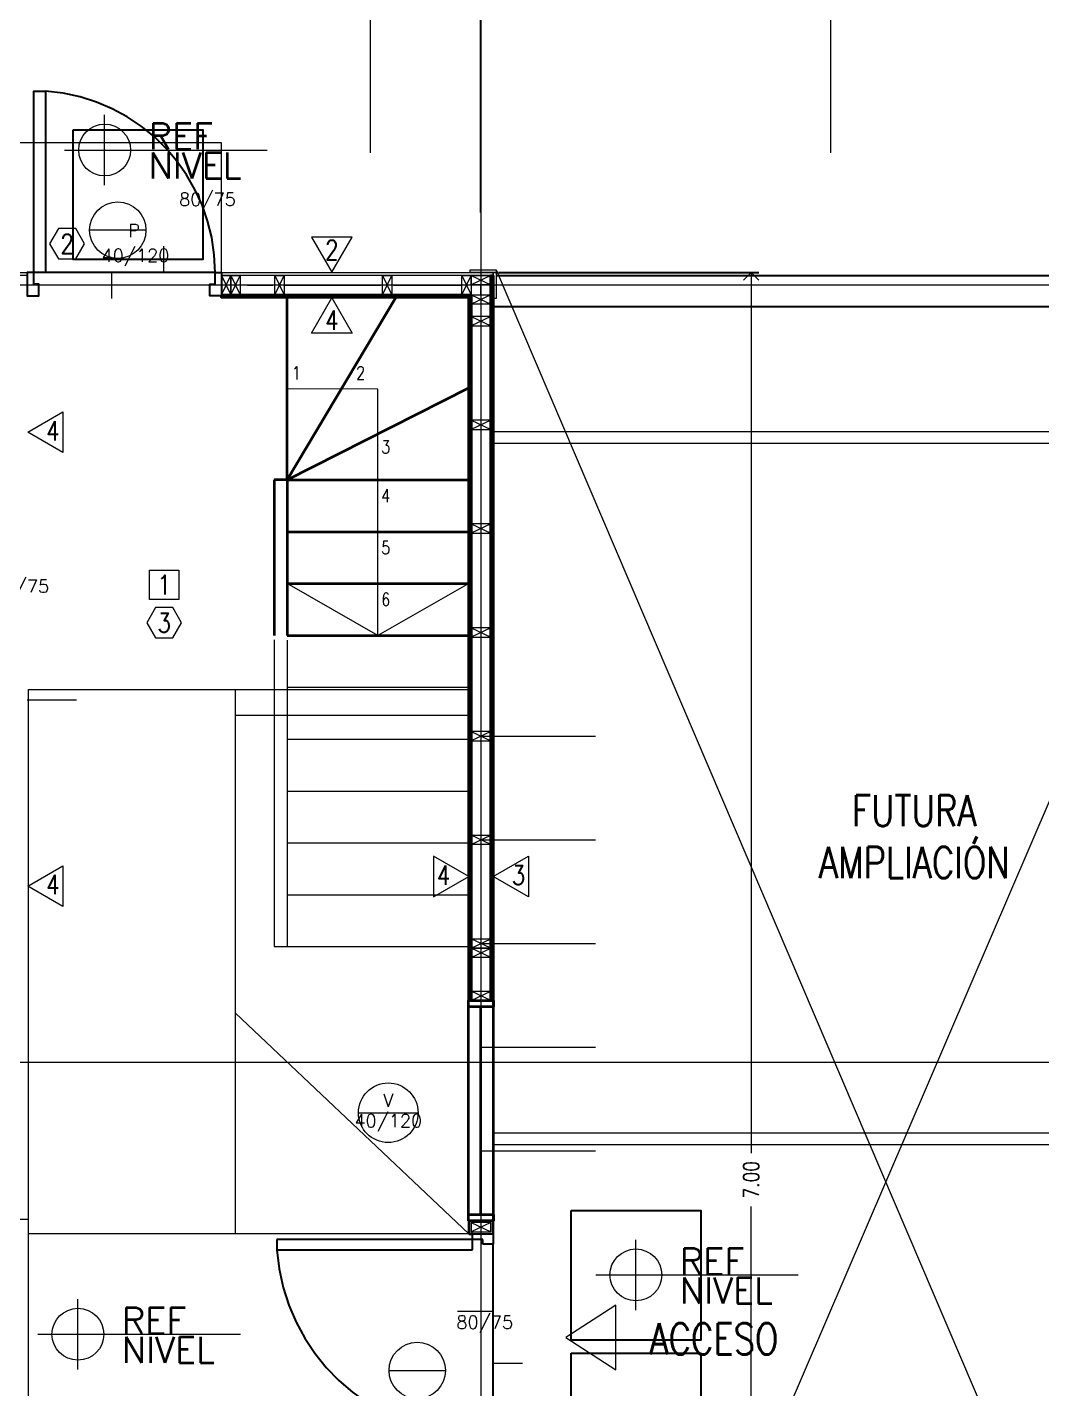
# Model space of a CAD drawing. Header units: inches. Extents: x 10.8 to 60.4, y 12.2 to 79.7.
# Drawn here: x 14.81 to 18.72, y 17.88 to 23.13 of the extents above; entities that cross this region are included whole.
import ezdxf
from ezdxf.enums import TextEntityAlignment as Align

# ---------------------------------------------------------------- set-up
doc = ezdxf.new("R2010")
doc.units = ezdxf.units.IN
doc.header["$MEASUREMENT"] = 0
doc.linetypes.add('CENTER', pattern=[2, 1.25, -0.25, 0.25, -0.25])
doc.layers.get('DEFPOINTS').update_dxf_attribs({"color": 210})
doc.layers.add('_AUX', color=210, linetype='Continuous', lineweight=18, plot=False)
for name, color, linetype, lineweight in [('A-ANNO-DIMS', 3, 'Continuous', 18), ('A-ANNO-SYMB', 3, 'Continuous', 18), ('A-ANNO-TEXT', 3, 'Continuous', 18), ('A-DETL-MBND', 3, 'Continuous', 18), ('A-DOOR-FULL', 4, 'Continuous', 25), ('A-DOOR-SYMB', 3, 'Continuous', 18), ('A-ELEV-IDEN', 3, 'Continuous', 18), ('A-ELEV-MBE1', 7, 'Continuous', 35), ('A-ELEV-MBE2', 4, 'Continuous', 25), ('A-FURN', 8, 'Continuous', 18), ('A-SECT-MCUT', 7, 'Continuous', 35), ('A-WALL-PATT', 8, 'Continuous', 18), ('A-WALL-STUD', 3, 'Continuous', 18)]:
    doc.layers.add(name, color=color, linetype=linetype, lineweight=lineweight)
doc.styles.add('E-ROMANS', font='romans.shx', dxfattribs={"width": 0.8})
doc.dimstyles.new('E-0050_ARW_12', dxfattribs={"dimscale": 0.001, "dimtxt": 60, "dimasz": 60, "dimexe": 30, "dimexo": 20, "dimgap": 30, "dimtad": 0, "dimzin": 0, "dimdsep": 46, "dimtxsty": 'E-ROMANS', "dimblk": 'OPEN90', "dimcen": 30, "dimclrd": 256, "dimclre": 256, "dimclrt": 256, "dimadec": 0, "dimazin": 0, "dimtfac": 1, "dimtmove": 1, "dimatfit": 3, "dimldrblk": 'OPEN90', "dimfxl": 1, "dimtfill": 1, "dimtolj": 1, "dimtzin": 0, "dimlwd": -1, "dimarcsym": 0})

# ---------------------------------------------------------------- blocks, each defined once
blk = doc.blocks.new('_Open90')
at = {"color": 0, "linetype": 'ByBlock', "lineweight": -2}
for p, q in [((0, 0), (-1, 0)), ((-0.5, 0.5), (0, 0)), ((0, 0), (-0.5, -0.5))]:
    blk.add_line(p, q, dxfattribs=at)
blk = doc.blocks.new('*D1001')
at = {"layer": 'A-ANNO-DIMS', "lineweight": -2, "transparency": 16777216}
for p, q in [((16.6289, 22.1814), (17.6336, 22.1814)), ((16.6289, 15.1824), (17.6336, 15.1824))]:
    blk.add_line(p, q, dxfattribs=at)
at = {"layer": 'A-ANNO-DIMS', "transparency": 16777216}
for p, q in [((17.6036, 22.1214), (17.6036, 18.785)), ((17.6036, 15.2424), (17.6036, 18.5788))]:
    blk.add_line(p, q, dxfattribs=at)
at = {"layer": 'DEFPOINTS', "color": 0, "transparency": 16777216}
for p in [(16.6089, 22.1814), (17.6036, 22.1814), (16.6089, 15.1824)]:
    blk.add_point(p, dxfattribs=at)
at = {"layer": 'A-ANNO-DIMS', "transparency": 16777216, "xscale": 0.06, "yscale": 0.06, "zscale": 0.06}
for p, rotation in [((17.6036, 22.1814), 90), ((17.6036, 15.1824), 270)]:
    blk.add_blockref('_Open90', p, dxfattribs=dict(at, rotation=rotation))
at = {"layer": 'A-ANNO-DIMS', "transparency": 16777216, "insert": (17.6036, 18.6819), "char_height": 0.06, "attachment_point": 5, "rotation": 90, "style": 'E-ROMANS', "bg_fill": 3, "box_fill_scale": 1.25, "bg_fill_color": 256, "bg_fill_true_color": 13158600, "bg_fill_transparency": 0}
blk.add_mtext('\\A1;7.00', dxfattribs=at)
blk = doc.blocks.new('*D1050')
at = {"layer": 'A-ANNO-DIMS', "lineweight": -2, "transparency": 16777216}
for p, q in [((13.4644, 22.4134), (13.4644, 24.9935)), ((16.5614, 22.4134), (16.5614, 24.9935))]:
    blk.add_line(p, q, dxfattribs=at)
at = {"layer": 'A-ANNO-DIMS', "transparency": 16777216}
for p, q in [((13.5244, 24.9635), (14.9097, 24.9635)), ((16.5014, 24.9635), (15.116, 24.9635))]:
    blk.add_line(p, q, dxfattribs=at)
at = {"layer": 'DEFPOINTS', "color": 0, "transparency": 16777216}
for p in [(16.5614, 24.9635), (13.4644, 22.3934), (16.5614, 22.3934)]:
    blk.add_point(p, dxfattribs=at)
at = {"layer": 'A-ANNO-DIMS', "transparency": 16777216, "xscale": 0.06, "yscale": 0.06, "zscale": 0.06, "rotation": 180}
blk.add_blockref('_Open90', (13.4644, 24.9635), dxfattribs=at)
at = {"layer": 'A-ANNO-DIMS', "transparency": 16777216, "xscale": 0.06, "yscale": 0.06, "zscale": 0.06}
blk.add_blockref('_Open90', (16.5614, 24.9635), dxfattribs=at)
at = {"layer": 'A-ANNO-DIMS', "transparency": 16777216, "insert": (15.0129, 24.9635), "char_height": 0.06, "attachment_point": 5, "style": 'E-ROMANS', "bg_fill": 3, "box_fill_scale": 1.25, "bg_fill_color": 256, "bg_fill_true_color": 13158600, "bg_fill_transparency": 0}
blk.add_mtext('\\A1;3.10', dxfattribs=at)
blk = doc.blocks.new('*D1051')
at = {"layer": 'A-ANNO-DIMS', "lineweight": -2, "transparency": 16777216}
for p, q in [((16.5614, 22.4134), (16.5614, 24.9935)), ((19.6584, 22.4245), (19.6584, 24.9935))]:
    blk.add_line(p, q, dxfattribs=at)
at = {"layer": 'A-ANNO-DIMS', "transparency": 16777216}
for p, q in [((16.6214, 24.9635), (18.0067, 24.9635)), ((19.5984, 24.9635), (18.213, 24.9635))]:
    blk.add_line(p, q, dxfattribs=at)
at = {"layer": 'DEFPOINTS', "color": 0, "transparency": 16777216}
for p in [(19.6584, 24.9635), (16.5614, 22.3934), (19.6584, 22.4045)]:
    blk.add_point(p, dxfattribs=at)
at = {"layer": 'A-ANNO-DIMS', "transparency": 16777216, "xscale": 0.06, "yscale": 0.06, "zscale": 0.06, "rotation": 180}
blk.add_blockref('_Open90', (16.5614, 24.9635), dxfattribs=at)
at = {"layer": 'A-ANNO-DIMS', "transparency": 16777216, "xscale": 0.06, "yscale": 0.06, "zscale": 0.06}
blk.add_blockref('_Open90', (19.6584, 24.9635), dxfattribs=at)
at = {"layer": 'A-ANNO-DIMS', "transparency": 16777216, "insert": (18.1099, 24.9635), "char_height": 0.06, "attachment_point": 5, "style": 'E-ROMANS', "bg_fill": 3, "box_fill_scale": 1.25, "bg_fill_color": 256, "bg_fill_true_color": 13158600, "bg_fill_transparency": 0}
blk.add_mtext('\\A1;3.10', dxfattribs=at)
blk = doc.blocks.new('UGUI')
for p, q in [((-243.4605, 127.8342), (-243.4605, 129.1342)), ((-242.7605, 129.1342), (-243.4605, 129.1342)), ((-242.7605, 127.8342), (-242.7605, 129.1342)), ((-242.7605, 127.8342), (-243.4605, 127.8342))]:
    blk.add_line(p, q)

msp = doc.modelspace()

# ---------------------------------------------------------------- linework, layer by layer
at = {"layer": '_AUX'}
msp.add_line((14.8109, 20.5334), (15.0013, 20.5334), dxfattribs=at)
at = {"layer": 'A-ANNO-SYMB'}
for p, q in [((16.5614, 25.1522), (16.5614, 13.8788)), ((34.2889, 22.1329), (11.4546, 22.1329)), ((14.8139, 20.5734), (16.5139, 20.5734)), ((14.8139, 20.5734), (14.8139, 18.4734)), ((15.6139, 20.4734), (15.6139, 20.5734)), ((15.6139, 20.5734), (16.5139, 20.5734)), ((15.6139, 20.4734), (15.6139, 20.5734)), ((15.6139, 18.4734), (14.8139, 18.4734)), ((15.6139, 18.4734), (14.9139, 18.4734)), ((15.0064, 17.9501), (15.0064, 18.2218)), ((14.8519, 18.086), (15.633, 18.086))]:
    msp.add_line(p, q, dxfattribs=at)
msp.add_lwpolyline([(15.1377, 22.0814), (15.1377, 22.1814), (15.3377, 22.1814), (15.3377, 22.2835)], dxfattribs=at)
msp.add_circle((15.0064, 18.086), 0.1, dxfattribs=at)
at = {"layer": 'A-ANNO-TEXT'}
for points in [[(14.9983, 22.234), (15.032, 22.2923), (14.9983, 22.3506), (14.931, 22.3506), (14.8973, 22.2923), (14.931, 22.234)], [(15.9858, 22.1824), (16.0643, 22.3183), (15.9074, 22.3183)], [(15.9858, 22.0834), (16.0643, 21.9475), (15.9074, 21.9475)], [(14.8129, 21.5651), (14.9487, 21.6435), (14.9487, 21.4866)], [(15.283, 21.0332), (15.3955, 21.0332), (15.3955, 20.9207), (15.283, 20.9207)], [(15.3729, 20.7721), (15.4066, 20.8304), (15.3729, 20.8887), (15.3056, 20.8887), (15.272, 20.8304), (15.3056, 20.7721)], [(16.5139, 19.8513), (16.378, 19.9298), (16.378, 19.7729)], [(14.8129, 19.8149), (14.9487, 19.8933), (14.9487, 19.7365)]]:
    msp.add_lwpolyline(points, close=True, dxfattribs=at)
msp.add_lwpolyline([(17.0817, 17.9484), (17.0817, 18.1984), (16.8886, 18.0734), (17.0817, 17.9484)], dxfattribs=at)
at = {"layer": 'A-DETL-MBND'}
msp.add_lwpolyline([(14.8109, 22.1814), (14.8109, 22.1704), (14.7139, 22.1704), (14.7139, 22.1814), (14.8109, 22.1814)], dxfattribs=at)
for points in [[(16.6089, 22.1814), (16.6089, 22.1704), (15.5609, 22.1704), (15.5609, 22.1814)], [(16.6199, 22.1924), (16.6199, 22.1814), (16.5199, 22.1814), (16.5199, 22.1924)], [(16.6199, 22.0814), (16.6089, 22.0814), (16.6089, 22.1814), (16.6199, 22.1814)]]:
    msp.add_lwpolyline(points, close=True, dxfattribs=at)
at = {"layer": 'A-DOOR-FULL'}
for points in [[(14.8359, 22.1814), (14.8109, 22.1814), (14.8109, 22.0914), (14.8559, 22.0914), (14.8559, 22.1364), (14.8359, 22.1364), (14.8359, 22.1814)], [(15.5359, 22.1814), (15.5609, 22.1814), (15.5609, 22.0914), (15.5159, 22.0914), (15.5159, 22.1364), (15.5359, 22.1364), (15.5359, 22.1814)]]:
    msp.add_lwpolyline(points, dxfattribs=at)
at = {"layer": 'A-DOOR-FULL', "linetype": 'CENTER'}
msp.add_lwpolyline([(15.7733, 18.4112), (16.5289, 18.4112), (16.5289, 18.4512), (15.7733, 18.4512), (15.7733, 18.4112)], dxfattribs=at)
msp.add_arc((16.5463, 18.4707), 0.7753, 184.4047, 268.7104, dxfattribs=at)
at = {"layer": 'A-DOOR-SYMB'}
for points in [[(15.2687, 22.3449), (15.0512, 22.3449)], [(16.0887, 18.9403), (16.3187, 18.9403)], [(16.2069, 17.9464), (16.4244, 17.9464)]]:
    msp.add_lwpolyline(points, dxfattribs=at)
for centre, radius in [((16.2037, 18.9403), 0.115), ((16.3156, 17.9464), 0.1088)]:
    msp.add_circle(centre, radius, dxfattribs=at)
at = {"layer": 'A-ELEV-IDEN'}
for p, q in [((16.6199, 22.1924), (19.6089, 15.1934)), ((16.6199, 15.1714), (19.6089, 22.1329)), ((15.7639, 20.7643), (15.7639, 19.5814)), ((15.8139, 20.7636), (15.8139, 19.5814)), ((15.8139, 19.7814), (16.5139, 19.7814)), ((15.7639, 19.5814), (16.5139, 19.5814))]:
    msp.add_line(p, q, dxfattribs=at)
for points in [[(16.1639, 20.7814), (16.1639, 21.7314), (15.8139, 21.7334)], [(16.5139, 20.9814), (16.1639, 20.7814), (15.8139, 20.9814)], [(15.8139, 20.5814), (16.5139, 20.5814)], [(15.8139, 20.3814), (16.5139, 20.3814)], [(15.8139, 20.1814), (16.5139, 20.1814)], [(15.8139, 19.9814), (16.5139, 19.9814)]]:
    msp.add_lwpolyline(points, dxfattribs=at)
at = {"layer": 'A-ELEV-MBE1'}
for p, q in [((15.7639, 21.3814), (15.7639, 20.7814)), ((15.8139, 21.3814), (15.8139, 20.7814)), ((16.5134, 18.5234), (16.5134, 19.3734))]:
    msp.add_line(p, q, dxfattribs=at)
at = {"layer": 'A-ELEV-MBE1', "linetype": 'Continuous'}
msp.add_line((16.5609, 18.5484), (16.5609, 19.3479), dxfattribs=at)
at = {"layer": 'A-ELEV-MBE1'}
for points in [[(15.8139, 21.3814), (15.8139, 22.0854)], [(15.8139, 21.3814), (16.2332, 22.0854)], [(15.8139, 21.3814), (16.5139, 21.7366)], [(15.8139, 21.3814), (15.7639, 21.3814)], [(15.8139, 21.3814), (16.5139, 21.3814)], [(15.8139, 21.1814), (16.5139, 21.1814)], [(15.8139, 20.9814), (16.5139, 20.9814)], [(15.8139, 20.7814), (16.5139, 20.7814)]]:
    msp.add_lwpolyline(points, dxfattribs=at)
at = {"layer": 'A-ELEV-MBE2'}
for p, q in [((15.5359, 22.1814), (14.8359, 22.1814)), ((16.6089, 17.7134), (16.6089, 18.4334))]:
    msp.add_line(p, q, dxfattribs=at)
at = {"layer": 'A-FURN'}
for p, q in [((15.6139, 20.4734), (16.5139, 20.4734)), ((15.6139, 18.4734), (15.6139, 20.4734)), ((16.5139, 20.4734), (16.5139, 18.4734)), ((16.5139, 18.4734), (15.6139, 19.3244)), ((16.5139, 18.4734), (15.6139, 18.4734))]:
    msp.add_line(p, q, dxfattribs=at)
at = {"layer": 'A-SECT-MCUT'}
for p, q in [((16.5139, 18.5234), (16.5139, 18.4734)), ((16.5139, 18.4734), (16.5289, 18.4734))]:
    msp.add_line(p, q, dxfattribs=at)
for points in [[(16.6088, 22.1704), (16.6088, 21.1934), (16.5988, 21.1934), (16.5988, 22.1704)], [(15.5609, 22.0954), (16.5239, 22.0954), (16.5239, 22.0854), (15.5609, 22.0854)], [(16.5239, 22.0854), (16.5239, 21.1934), (16.5139, 21.1934), (16.5139, 22.0854)], [(16.5239, 21.1934), (16.5239, 19.9934), (16.5139, 19.9934), (16.5139, 21.1934)], [(16.6089, 21.1934), (16.6089, 19.9934), (16.5989, 19.9934), (16.5989, 21.1934)]]:
    msp.add_lwpolyline(points, close=True, dxfattribs=at)
for points in [[(16.5139, 19.3734), (16.5139, 19.9934), (16.5239, 19.9934), (16.5239, 19.3734)], [(16.5989, 19.3734), (16.5989, 19.9934), (16.6089, 19.9934), (16.6089, 19.3734)]]:
    msp.add_lwpolyline(points, dxfattribs=at)
at = {"layer": 'A-WALL-PATT', "ltscale": 0.1}
for p, q in [((15.7659, 22.1329), (15.6329, 22.1329)), ((15.8019, 22.1329), (16.1738, 22.1329)), ((16.2238, 22.1329), (16.4879, 22.1329)), ((16.5614, 22.0954), (16.5614, 22.1344)), ((16.5614, 22.0594), (16.5613, 22.0114)), ((16.5613, 21.9754), (16.5614, 21.6184)), ((16.5614, 21.5684), (16.5613, 21.2184)), ((16.5613, 21.1684), (16.5613, 20.8184)), ((16.5614, 20.7684), (16.5614, 20.4184)), ((16.5614, 20.3684), (16.5614, 20.0184)), ((16.5614, 19.9684), (16.5614, 19.6184)), ((16.5614, 19.5394), (16.5614, 19.4094))]:
    msp.add_line(p, q, dxfattribs=at)
at = {"layer": 'A-WALL-PATT'}
msp.add_line((15.6609, 22.1329), (15.7589, 22.1329), dxfattribs=at)
at = {"layer": 'A-WALL-STUD'}
for p, q in [((15.5609, 22.0954), (15.5969, 22.1704)), ((15.5609, 22.1704), (15.5969, 22.0954)), ((15.5969, 22.0954), (15.6329, 22.1704)), ((15.5969, 22.1704), (15.6329, 22.0954)), ((15.7659, 22.0954), (15.8019, 22.1704)), ((15.7659, 22.1704), (15.8019, 22.0954)), ((16.1808, 22.0954), (16.2168, 22.1704)), ((16.1808, 22.1704), (16.2168, 22.0954)), ((16.4879, 22.0954), (16.5239, 22.1704)), ((16.4879, 22.1704), (16.5239, 22.0954))]:
    msp.add_line(p, q, dxfattribs=at)
for points in [[(15.5609, 22.0954), (15.5609, 22.1704), (15.5969, 22.1704), (15.5969, 22.0954)], [(15.5969, 22.0954), (15.5969, 22.1704), (15.6329, 22.1704), (15.6329, 22.0954)], [(15.7659, 22.0954), (15.7659, 22.1704), (15.8019, 22.1704), (15.8019, 22.0954)], [(16.1808, 22.0954), (16.1808, 22.1704), (16.2168, 22.1704), (16.2168, 22.0954)], [(16.4879, 22.0954), (16.4879, 22.1704), (16.5239, 22.1704), (16.5239, 22.0954)]]:
    msp.add_lwpolyline(points, close=True, dxfattribs=at)

# ---------------------------------------------------------------- block references
at = {"layer": 'A-ANNO-SYMB', "xscale": -1, "rotation": 270}
msp.add_blockref('UGUI', (-114.3203, 261.2898), dxfattribs=at)

# ---------------------------------------------------------------- texts
at = {"layer": 'A-ANNO-TEXT', "attachment_point": 5, "style": 'E-ROMANS'}
for s, insert, char_height, rotation in [('\\pi-0.45,l0.45,t0.45;2', (14.9647, 22.2923), 0.075, 0.0005), ('\\pi-0.45,l0.45,t0.45;2', (15.9858, 22.2682), 0.075, 0.0005), ('\\pi-0.45,l0.45,t0.45;4', (15.9858, 21.9977), 0.075, 359.9995), ('\\pi-0.3,l0.3,t0.3;1', (15.8489, 21.7942), 0.05, 0.0005), ('\\pi-0.3,l0.3,t0.3;2', (16.0971, 21.7942), 0.05, 0.0005), ('\\pi-0.45,l0.45,t0.45;4', (14.9098, 21.5707), 0.075, 359.9995), ('\\pi-0.3,l0.3,t0.3;3', (16.1939, 21.5089), 0.05, 0.0005), ('\\pi-0.3,l0.3,t0.3;4', (16.1939, 21.3203), 0.05, 0.0005), ('\\pi-0.3,l0.3,t0.3;5', (16.1939, 21.1203), 0.05, 0.0005), ('\\pi-0.45,l0.45,t0.45;1', (15.3393, 20.977), 0.075, 0.0005), ('\\pi-0.3,l0.3,t0.3;6', (16.1939, 20.9203), 0.05, 0.0005), ('\\pi-0.45,l0.45,t0.45;3', (15.3393, 20.8304), 0.075, 0.0005), ('\\pi-0.45,l0.45,t0.45;4', (14.9098, 19.8206), 0.075, 359.9995), ('\\pi-0.45,l0.45,t0.45;4', (16.417, 19.857), 0.075, 0.0005)]:
    msp.add_mtext(s, dxfattribs=dict(at, insert=insert, char_height=char_height, rotation=rotation))
at = {"layer": 'A-ANNO-TEXT', "char_height": 0.12, "attachment_point": 5, "style": 'E-ROMANS'}
for s, insert in [('\\pi-0.36,l0.36,t0.36;FUTURA\\PAMPLIACIÓN', (18.2331, 20.0058)), ('\\pi-0.36,l0.36,t0.36;ACCESO', (17.4602, 18.0682))]:
    msp.add_mtext(s, dxfattribs=dict(at, insert=insert))
at = {"layer": 'A-ANNO-TEXT', "style": 'E-ROMANS'}
for tag, text, p in [('40/120', 'xx/xxx', (15.2286, 22.2724)), ('80/75', 'x/x', (14.7862, 20.9966)), ('40/120', 'xx/xxx', (16.2037, 18.9343))]:
    msp.add_attdef(tag, text=text, height=0.05, dxfattribs=at).set_placement(p, align=Align.TOP_CENTER)
msp.add_attdef('V', text='V', height=0.05, dxfattribs=at).set_placement((16.2037, 18.9477), align=Align.BOTTOM_CENTER)
msp.add_attdef('REF', text='', height=0.1, dxfattribs=at).set_placement((15.176, 18.0589), align=Align.BOTTOM_LEFT)
msp.add_attdef('NIVEL', text='%%P0,00', height=0.1, dxfattribs=at).set_placement((15.1752, 18.076), align=Align.TOP_LEFT)

# ---------------------------------------------------------------- next in the draw order: dimensions: what is measured, and where the dimension line sits
at = {"layer": 'A-ANNO-DIMS'}
dim = msp.add_linear_dim(base=(16.5614, 24.9635), p1=(13.4644, 22.3934), p2=(16.5614, 22.3934), dimstyle='E-0050_ARW_12', dxfattribs=at)
dim.commit()
dim.dimension.update_dxf_attribs({"geometry": '*D1050', "text_midpoint": (15.0129, 24.9635)})
dim = msp.add_linear_dim(base=(17.6036, 22.1814), p1=(16.6089, 15.1824), p2=(16.6089, 22.1814), angle=90, dimstyle='E-0050_ARW_12', dxfattribs=at)
dim.commit()
dim.dimension.update_dxf_attribs({"geometry": '*D1001', "text_midpoint": (17.6036, 18.6819)})

# ---------------------------------------------------------------- next in the draw order: linework, layer by layer
at = {"layer": '_AUX'}
for p, q in [((16.5614, 20.3934), (17.0032, 20.3934)), ((16.5614, 19.9934), (17.0032, 19.9934)), ((16.5614, 19.5934), (17.0032, 19.5934)), ((16.5614, 19.1934), (17.0032, 19.1934)), ((16.5614, 18.7934), (17.0032, 18.7934))]:
    msp.add_line(p, q, dxfattribs=at)
at = {"layer": 'A-ANNO-SYMB'}
for p, q in [((16.1353, 22.6425), (16.1353, 24.3308)), ((15.1095, 22.5181), (15.1095, 22.7898)), ((14.955, 22.654), (15.7361, 22.654)), ((34.2889, 19.1339), (11.4546, 19.1339)), ((17.1589, 18.179), (17.1589, 18.4508)), ((17.0044, 18.3149), (17.7855, 18.3149))]:
    msp.add_line(p, q, dxfattribs=at)
msp.add_lwpolyline([(16.7214, 17.9734), (16.6089, 17.9734), (16.6089, 18.1734), (16.4714, 18.1734)], dxfattribs=at)
for centre in [(15.1095, 22.654), (17.1589, 18.3149)]:
    msp.add_circle(centre, 0.1, dxfattribs=at)
at = {"layer": 'A-ANNO-TEXT'}
msp.add_lwpolyline([(16.6089, 19.8513), (16.7447, 19.9298), (16.7447, 19.7729)], close=True, dxfattribs=at)
at = {"layer": 'A-DOOR-FULL'}
msp.add_lwpolyline([(14.8809, 22.8814), (14.8809, 22.1814), (14.8359, 22.1814), (14.8359, 22.8814), (14.8809, 22.8814)], dxfattribs=at)
at = {"layer": 'A-DOOR-FULL', "linetype": 'CENTER'}
msp.add_lwpolyline([(16.5289, 18.4512), (16.5289, 18.4734), (16.6089, 18.4734), (16.6089, 18.4334), (16.5689, 18.4334), (16.5689, 18.4512), (16.5289, 18.4512)], dxfattribs=at)
msp.add_arc((14.8332, 22.1803), 0.7027, 0.0864, 86.1093, dxfattribs=at)
at = {"layer": 'A-DOOR-SYMB'}
msp.add_circle((15.16, 22.3449), 0.1088, dxfattribs=at)
at = {"layer": 'A-ELEV-IDEN'}
for p, q in [((16.5988, 21.5684), (19.6088, 21.5684)), ((16.5988, 21.5234), (19.6088, 21.5234)), ((16.6094, 18.8634), (19.6089, 18.8634)), ((16.6094, 18.8184), (19.6089, 18.8184))]:
    msp.add_line(p, q, dxfattribs=at)
msp.add_lwpolyline([(15.5609, 22.1814), (15.5609, 22.6814), (13.6524, 22.6814), (13.6524, 22.1814)], dxfattribs=at)
at = {"layer": 'A-ELEV-MBE1'}
msp.add_line((16.6094, 18.5234), (16.6094, 19.3734), dxfattribs=at)
for points in [[(16.5134, 19.3484), (16.5134, 19.3734), (16.6094, 19.3734), (16.6094, 19.3484)], [(16.5134, 18.5234), (16.5134, 18.5484), (16.6094, 18.5484), (16.6094, 18.5234)]]:
    msp.add_lwpolyline(points, close=True, dxfattribs=at)
at = {"layer": 'A-ELEV-MBE2'}
for p, q in [((16.6199, 22.1704), (19.6089, 22.1704)), ((16.6088, 22.0504), (19.6089, 22.0504))]:
    msp.add_line(p, q, dxfattribs=at)
for points in [[(14.9877, 22.7314), (15.4877, 22.7314), (15.4877, 22.2314), (14.9877, 22.2314), (14.9877, 22.7314)], [(16.9089, 18.5634), (17.4089, 18.5634), (17.4089, 18.0634), (16.9089, 18.0634), (16.9089, 18.5634)], [(16.9089, 18.0134), (17.4089, 18.0134), (17.4089, 17.5134), (16.9089, 17.5134), (16.9089, 18.0134)]]:
    msp.add_lwpolyline(points, dxfattribs=at)
at = {"layer": 'A-SECT-MCUT'}
msp.add_line((16.6089, 18.4734), (16.6089, 18.5234), dxfattribs=at)
at = {"layer": 'A-WALL-STUD'}
for p, q in [((16.5238, 22.1704), (16.5988, 22.1344)), ((16.5988, 22.1704), (16.5238, 22.1344)), ((16.5239, 22.0954), (16.5989, 22.0594)), ((16.5989, 22.0954), (16.5239, 22.0594)), ((16.5988, 22.0114), (16.5238, 21.9754)), ((16.5238, 22.0114), (16.5988, 21.9754)), ((16.5989, 21.6114), (16.5239, 21.5754)), ((16.5239, 21.6114), (16.5989, 21.5754)), ((16.5988, 21.2114), (16.5238, 21.1754)), ((16.5238, 21.2114), (16.5988, 21.1754)), ((16.5989, 20.8114), (16.5239, 20.7754)), ((16.5239, 20.8114), (16.5989, 20.7754)), ((16.5989, 20.4114), (16.5239, 20.3754)), ((16.5239, 20.4114), (16.5989, 20.3754)), ((16.5989, 19.9754), (16.5239, 20.0114)), ((16.5239, 19.9754), (16.5989, 20.0114)), ((16.5989, 19.5754), (16.5239, 19.6114)), ((16.5239, 19.5754), (16.5989, 19.6114)), ((16.5989, 19.5394), (16.5239, 19.5754)), ((16.5239, 19.5394), (16.5989, 19.5754)), ((16.5989, 19.3734), (16.5239, 19.4094)), ((16.5239, 19.3734), (16.5989, 19.4094)), ((16.5989, 18.5164), (16.5239, 18.4804)), ((16.5239, 18.5164), (16.5989, 18.4804))]:
    msp.add_line(p, q, dxfattribs=at)
for points in [[(16.5238, 22.1704), (16.5988, 22.1704), (16.5988, 22.1344), (16.5238, 22.1344)], [(16.5239, 22.0954), (16.5989, 22.0954), (16.5989, 22.0594), (16.5239, 22.0594)], [(16.5988, 22.0114), (16.5238, 22.0114), (16.5238, 21.9754), (16.5988, 21.9754)], [(16.5989, 21.6114), (16.5239, 21.6114), (16.5239, 21.5754), (16.5989, 21.5754)], [(16.5988, 21.2114), (16.5238, 21.2114), (16.5238, 21.1754), (16.5988, 21.1754)], [(16.5989, 20.8114), (16.5239, 20.8114), (16.5239, 20.7754), (16.5989, 20.7754)], [(16.5989, 20.4114), (16.5239, 20.4114), (16.5239, 20.3754), (16.5989, 20.3754)], [(16.5989, 19.9754), (16.5239, 19.9754), (16.5239, 20.0114), (16.5989, 20.0114)], [(16.5989, 19.5754), (16.5239, 19.5754), (16.5239, 19.6114), (16.5989, 19.6114)], [(16.5989, 19.5394), (16.5239, 19.5394), (16.5239, 19.5754), (16.5989, 19.5754)], [(16.5989, 19.3734), (16.5239, 19.3734), (16.5239, 19.4094), (16.5989, 19.4094)], [(16.5989, 18.5164), (16.5239, 18.5164), (16.5239, 18.4804), (16.5989, 18.4804)]]:
    msp.add_lwpolyline(points, close=True, dxfattribs=at)

# ---------------------------------------------------------------- next in the draw order: texts
at = {"layer": 'A-ANNO-TEXT', "insert": (16.7058, 19.857), "char_height": 0.075, "attachment_point": 5, "rotation": 359.9995, "style": 'E-ROMANS'}
msp.add_mtext('\\pi-0.45,l0.45,t0.45;3', dxfattribs=at)
at = {"layer": 'A-ANNO-TEXT', "style": 'E-ROMANS'}
for p in [(15.2791, 22.6269), (17.3285, 18.2878)]:
    msp.add_attdef('REF', text='', height=0.1, dxfattribs=at).set_placement(p, align=Align.BOTTOM_LEFT)
for p in [(15.2783, 22.644), (17.3277, 18.305)]:
    msp.add_attdef('NIVEL', text='%%P0,00', height=0.1, dxfattribs=at).set_placement(p, align=Align.TOP_LEFT)
for p in [(15.5063, 22.489), (16.5759, 18.1575)]:
    msp.add_attdef('80/75', text='x/x', height=0.05, dxfattribs=at).set_placement(p, align=Align.TOP_CENTER)
msp.add_attdef('P', text='P', height=0.05, dxfattribs=at).set_placement((15.223, 22.3032), align=Align.BOTTOM_CENTER)

# ---------------------------------------------------------------- next in the draw order: dimensions: what is measured, and where the dimension line sits
at = {"layer": 'A-ANNO-DIMS'}
dim = msp.add_linear_dim(base=(19.6584, 24.9635), p1=(16.5614, 22.3934), p2=(19.6584, 22.4045), dimstyle='E-0050_ARW_12', dxfattribs=at)
dim.commit()
dim.dimension.update_dxf_attribs({"geometry": '*D1051', "text_midpoint": (18.1099, 24.9635)})

# ---------------------------------------------------------------- next in the draw order: linework, layer by layer
at = {"layer": 'A-ANNO-SYMB'}
msp.add_line((17.9106, 22.6425), (17.9106, 24.3308), dxfattribs=at)

doc.saveas('drawing.dxf')
